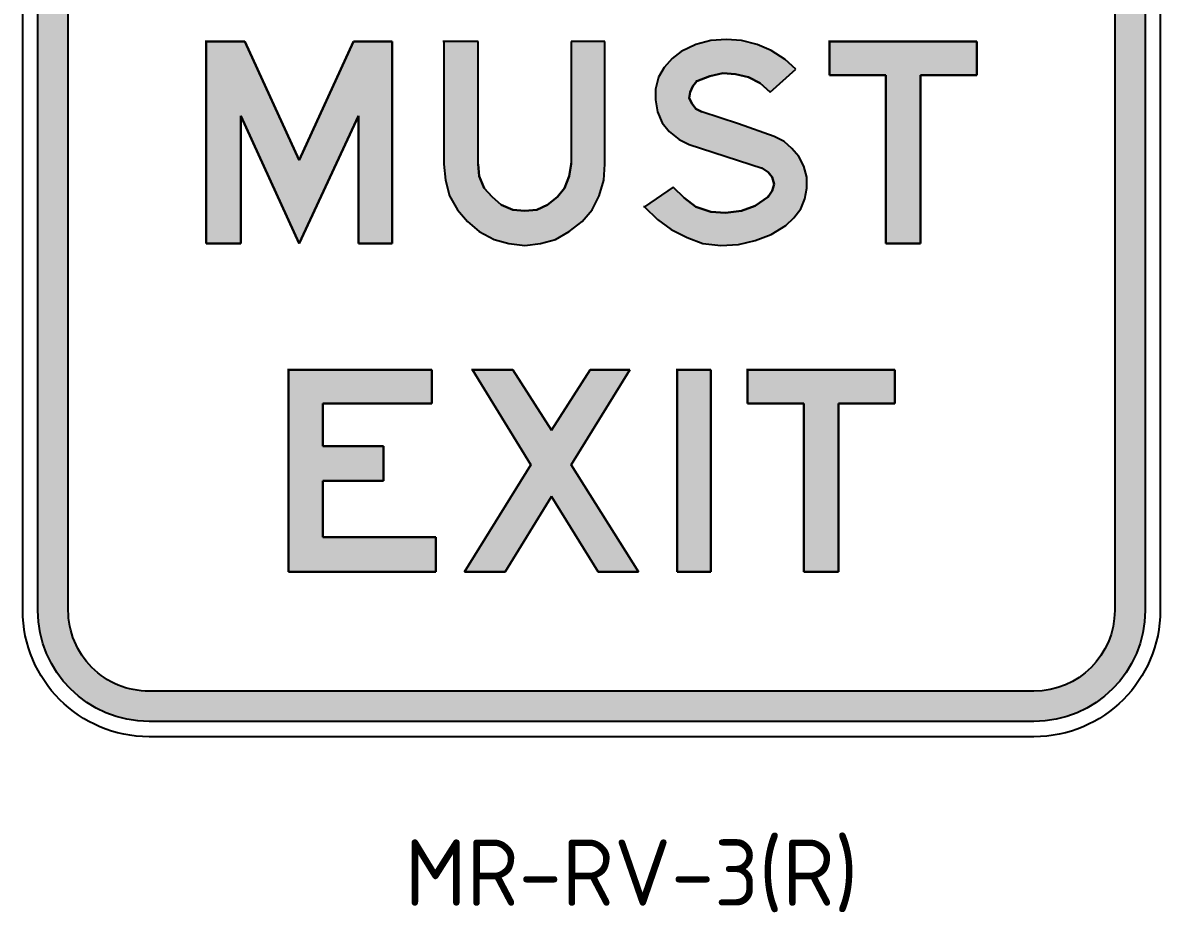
# Model space of a CAD drawing. Extents: x 252.2 to 312.2, y 154.1 to 243.4.
# Drawn here: x 252.2 to 312.2, y 154.1 to 201 of the extents above; entities that cross this region are included whole.
import ezdxf

# ---------------------------------------------------------------- set-up
doc = ezdxf.new("R2010")
doc.units = 0
doc.header["$MEASUREMENT"] = 0
doc.linetypes.add('CENTERX2', pattern=[101.60000000000001, 63.5, -12.7, 12.7, -12.7])
doc.layers.get('0').update_dxf_attribs({"linetype": 'CONTINUOUS'})
doc.layers.get('DEFPOINTS').update_dxf_attribs({"linetype": 'CONTINUOUS'})
for name, color, linetype in [('L35', 3, 'CONTINUOUS'), ('T35', 3, 'CONTINUOUS'), ('TBLK25', 1, 'CONTINUOUS')]:
    doc.layers.add(name, color=color, linetype=linetype)
doc.styles.add('ISO', font='iso3098b.shx')

msp = doc.modelspace()

# ---------------------------------------------------------------- hatches: boundary and pattern name
at = {"layer": 'TBLK25', "linetype": 'CENTERX2'}
h = msp.add_hatch(color=256, dxfattribs=at)
edge = h.paths.add_edge_path()
edge.add_line((311.4445465700984, 236.710814987695), (311.4445465700985, 170.044146987695))
edge.add_arc((305.5778805700984, 170.044146987695), 5.866666000000009, -89.99999999999937, 0, ccw=False)
edge.add_line((305.5778805700985, 164.177480987695), (258.9112125700985, 164.177480987695))
edge.add_arc((258.9112125700985, 170.044146987695), 5.866666000000009, 180, 270, ccw=False)
edge.add_line((253.0445465700985, 170.044146987695), (253.0445465700985, 236.710814987695))
edge.add_arc((258.9112125700985, 236.710814987695), 5.866666000000009, 90, 179.9999999999997, ccw=False)
edge.add_line((258.9112125700985, 242.577480987695), (305.5778805700984, 242.577480987695))
edge.add_arc((305.5778805700984, 236.710814987695), 5.866666000000038, 0, 89.99999999999937, ccw=False)
edge = h.paths.add_edge_path(flags=16)
edge.add_line((309.8445465700984, 236.710814987695), (309.8445465700984, 170.044146987695))
edge.add_arc((305.5778805700984, 170.044146987695), 4.266666000000043, -89.99999999999932, 0, ccw=False)
edge.add_line((305.5778805700984, 165.777480987695), (258.9112125700985, 165.777480987695))
edge.add_arc((258.9112125700985, 170.044146987695), 4.266666000000015, 180, 270, ccw=False)
edge.add_line((254.6445465700985, 170.044146987695), (254.6445465700985, 236.710814987695))
edge.add_arc((258.9112125700985, 236.710814987695), 4.266666000000015, 90, 180, ccw=False)
edge.add_line((258.9112125700985, 240.977480987695), (305.5778805700984, 240.977480987695))
edge.add_arc((305.5778805700983, 236.710814987695), 4.266666000000043, 0, 89.99999999999932, ccw=False)
h = msp.add_hatch(color=256, dxfattribs=at)
h.paths.add_polyline_path([(269.9598468730643, 196.1365237922989), (269.9598468730643, 189.4047632884308), (271.7341093314481, 189.4047632884308), (271.7341093314481, 200.0503380387339), (269.6989259233019, 200.0503380387339), (266.8287954759164, 193.788235244438), (263.9586650285307, 200.0503380387339), (261.9234816203846, 200.0503380387339), (261.9234816203846, 189.4047632884308), (263.7499282687209, 189.4047632884308), (263.7499282687209, 196.1365237922988), (266.8287954759164, 189.4047632884308)])
h.paths.add_polyline_path([(282.2753157018462, 191.1790257468147), (282.6406050315134, 191.9096044061491), (282.9015259812757, 192.7445514453885), (282.9537101712282, 193.5794984846284), (282.9537101712283, 200.0503380387339), (281.1794477128444, 200.0503380387339), (281.1794477128444, 193.5794984846277), (281.0750793329395, 192.9532882051987), (280.8141583831771, 192.3270779257689), (280.4488690535098, 191.8574202161967), (279.9270271539851, 191.439946696577), (279.353001064508, 191.1790257468147), (278.7267907850784, 191.1268415568622), (278.100580505649, 191.1790257468147), (277.4743702262194, 191.4399466965771), (277.0047125166469, 191.8574202161969), (276.5872389970273, 192.3270779257689), (276.3263180472651, 192.9532882051985), (276.2741338573126, 193.5794984846279), (276.2741338573126, 200.0503380387339), (274.4476872089763, 200.0503380387339), (274.4476872089763, 193.579498484628), (274.5520555888813, 192.744551445389), (274.7607923486912, 191.9096044061492), (275.1782658683109, 191.1790257468145), (275.7001077678356, 190.5528154673851), (276.3263180472651, 190.0309735678603), (277.109080896552, 189.6135000482407), (277.8918437458387, 189.4047632884309), (278.7267907850784, 189.3003949085259), (279.561737824318, 189.4047632884309), (280.3445006736048, 189.6135000482407), (281.0750793329394, 190.0309735678604), (281.7534738023216, 190.5528154673851)])
h.paths.add_polyline_path([(293.2861797818164, 191.2312099367671), (293.4949165416263, 191.7530518362917), (293.5992849215312, 192.3270779257687), (293.5992849215312, 192.9011040152463), (293.4427323516738, 193.4751301047234), (293.1818114019115, 193.996972004248), (292.8165220722441, 194.4144455238678), (292.3990485526248, 194.7797348535347), (291.8772066530998, 195.0406558032971), (289.9985758148124, 195.7190502726788), (288.0677607865696, 196.345260552109), (287.7546556468552, 196.5018131219663), (287.5459188870452, 196.7627340717287), (287.3893663171878, 197.0758392114433), (287.4415505071403, 197.3889443511581), (287.5981030769976, 197.7020494908728), (287.8068398368075, 197.9629704406352), (288.4852343061897, 198.2238913903976), (289.1636287755716, 198.380443960255), (289.8420232449539, 198.3282597703024), (290.5204177143358, 198.1717072004451), (291.1466279937654, 197.8586020607302), (291.66846989329, 197.3889443511581), (293.0252588320541, 198.5891807200648), (292.4512327425769, 199.1110226195894), (291.7206540832426, 199.5806803291615), (290.9900754239081, 199.8937854688765), (290.1551283846686, 200.1025222286864), (289.3723655353816, 200.1547064186388), (288.5374184961419, 200.1025222286863), (287.7546556468552, 199.8937854688765), (286.9718927975681, 199.5284961392092), (286.5022350879958, 199.1632068095418), (286.0847615683759, 198.6935490999695), (285.7716564286614, 198.1717072004451), (285.615103858804, 197.5454969210156), (285.615103858804, 196.9714708315383), (285.7194722387089, 196.3452605521089), (285.9803931884713, 195.7712344626315), (286.3456825181386, 195.3015767530594), (286.8675244176629, 194.8841032334398), (287.3893663171879, 194.6231822836773), (291.2509963736704, 193.3707617248182), (291.564101513385, 193.1620249650084), (291.7728382731949, 192.9011040152461), (291.8772066530999, 192.5358146855788), (291.772838273195, 192.1705253559117), (291.5641015133851, 191.8574202161967), (290.885707044003, 191.3877625066245), (290.1551283846686, 191.1268415568622), (289.3201813454292, 191.0224731769573), (288.537418496142, 191.0746573669098), (287.7546556468551, 191.335578316672), (287.1284453674259, 191.8052360262442), (286.5544192779483, 192.3792621157214), (285.0410777693269, 191.3355783166721), (285.7194722387085, 190.6571838472902), (286.4500508980432, 190.1353419477654), (287.2849979372827, 189.7178684281458), (288.1199449765223, 189.4047632884309), (289.0592603956665, 189.3003949085259), (289.998575814811, 189.3525790984784), (290.885707044003, 189.5613158582883), (291.7206540832424, 189.874420998003), (292.5034169325295, 190.3440787075753), (292.9208904521492, 190.7615522271949)])
h.paths.add_polyline_path([(299.6004667660648, 198.27607558035), (302.5749655933553, 198.27607558035), (302.5749655933554, 200.0503380387339), (294.799521290438, 200.0503380387339), (294.799521290438, 198.27607558035), (297.7740201177285, 198.27607558035), (297.7740201177285, 189.4047632884308), (299.6004667660648, 189.4047632884308)])
h = msp.add_hatch(color=256, dxfattribs=at)
h.paths.add_polyline_path([(271.264451621876, 178.7070043481754), (268.0812160347755, 178.7070043481754), (268.0812160347755, 180.9509245161314), (273.8214769295467, 180.9509245161314), (273.8214769295467, 182.7251869745153), (266.2547693864392, 182.7251869745152), (266.2547693864392, 172.0796122242122), (274.0302136893566, 172.0796122242122), (274.0302136893566, 173.9060588725485), (268.0812160347754, 173.9060588725485), (268.0812160347755, 176.8805576998391), (271.2644516218759, 176.880557699839)])
h.paths.add_polyline_path([(281.1794477128444, 177.7155047390785), (284.2583149200399, 182.7251869745152), (282.1709473219412, 182.7251869745152), (280.1357639137951, 179.5419513874148), (278.1005805056489, 182.7251869745152), (275.9610287175978, 182.7251869745153), (279.0398959247933, 177.7155047390785), (275.543555197978, 172.0796122242122), (277.6831069860293, 172.0796122242122), (280.1357639137951, 176.0456106605996), (282.5884208415609, 172.0796122242122), (284.727972629612, 172.0796122242122)])
h.paths.add_polyline_path([(288.537418496142, 182.7251869745152), (286.7631560377582, 182.7251869745152), (286.7631560377582, 172.0796122242122), (288.537418496142, 172.0796122242122)])
h.paths.add_polyline_path([(295.2691790000101, 180.9509245161314), (298.2436778273007, 180.9509245161314), (298.2436778273006, 182.7251869745152), (290.4682335243833, 182.7251869745152), (290.4682335243833, 180.9509245161314), (293.4427323516738, 180.9509245161314), (293.4427323516738, 172.0796122242122), (295.2691790000101, 172.0796122242122)])

# ---------------------------------------------------------------- linework, layer by layer
at = {"color": 3}
for p, q in [((261.9234816203846, 200.0503380387339), (261.8712974304321, 200.0503380387339)), ((261.9234816203846, 200.0503380387339), (263.9586650285307, 200.0503380387339)), ((261.9234816203846, 189.4047632884308), (261.9234816203846, 200.0503380387339)), ((263.9586650285307, 200.0503380387339), (266.8287954759163, 193.7882352444379)), ((266.8287954759163, 193.7882352444379), (269.6989259233019, 200.0503380387339)), ((269.6989259233019, 200.0503380387339), (271.7341093314481, 200.0503380387339)), ((271.7341093314481, 200.0503380387339), (271.7341093314481, 189.4047632884308)), ((274.4476872089763, 200.0503380387339), (274.3955030190239, 200.0503380387339)), ((274.4476872089763, 200.0503380387339), (274.4476872089763, 193.5794984846281)), ((276.2741338573126, 200.0503380387339), (274.4476872089763, 200.0503380387339)), ((276.2741338573126, 193.5794984846281), (276.2741338573126, 200.0503380387339)), ((282.9537101712282, 200.0503380387339), (281.1794477128444, 200.0503380387339)), ((281.1794477128444, 200.0503380387339), (281.1794477128444, 193.5794984846281)), ((282.9537101712282, 193.5794984846281), (282.9537101712282, 200.0503380387339)), ((287.754655646855, 199.8937854688764), (286.9718927975681, 199.5284961392092)), ((288.537418496142, 200.1025222286863), (287.754655646855, 199.8937854688764)), ((289.3723655353815, 200.1547064186388), (288.537418496142, 200.1025222286863)), ((290.1551283846685, 200.1025222286863), (289.3723655353815, 200.1547064186388)), ((290.9900754239079, 199.8937854688764), (290.1551283846685, 200.1025222286863)), ((291.7206540832424, 199.5806803291617), (290.9900754239079, 199.8937854688764)), ((294.799521290438, 200.0503380387339), (294.7473371004855, 200.0503380387339)), ((294.799521290438, 200.0503380387339), (302.5749655933553, 200.0503380387339)), ((294.799521290438, 198.27607558035), (294.799521290438, 200.0503380387339)), ((302.5749655933553, 200.0503380387339), (302.5749655933553, 198.27607558035)), ((286.9718927975681, 199.5284961392092), (286.5022350879959, 199.1632068095419)), ((292.451232742577, 199.1110226195894), (291.7206540832424, 199.5806803291617)), ((286.0847615683762, 198.6935490999697), (285.7716564286613, 198.1717072004451)), ((286.5022350879959, 199.1632068095419), (286.0847615683762, 198.6935490999697)), ((293.0252588320541, 198.5891807200648), (292.451232742577, 199.1110226195894)), ((285.7716564286613, 198.1717072004451), (285.615103858804, 197.5454969210155)), ((288.4852343061896, 198.2238913903975), (287.8068398368075, 197.9629704406352)), ((289.1636287755716, 198.3804439602549), (288.4852343061896, 198.2238913903975)), ((289.8420232449537, 198.3282597703025), (289.1636287755716, 198.3804439602549)), ((290.5204177143357, 198.1717072004451), (289.8420232449537, 198.3282597703025)), ((291.1466279937653, 197.8586020607303), (290.5204177143357, 198.1717072004451)), ((291.66846989329, 197.3889443511581), (293.0252588320541, 198.5891807200648)), ((297.7740201177285, 198.27607558035), (294.799521290438, 198.27607558035)), ((297.7740201177285, 189.4047632884308), (297.7740201177285, 198.27607558035)), ((302.5749655933553, 198.27607558035), (299.6004667660648, 198.27607558035)), ((299.6004667660648, 198.27607558035), (299.6004667660648, 189.4047632884308)), ((285.615103858804, 197.5454969210155), (285.615103858804, 196.9714708315384)), ((287.5981030769977, 197.7020494908729), (287.4415505071403, 197.3889443511581)), ((287.8068398368075, 197.9629704406352), (287.5981030769977, 197.7020494908729)), ((287.8068398368075, 197.9629704406352), (287.754655646855, 197.9629704406352)), ((291.66846989329, 197.3889443511581), (291.1466279937653, 197.8586020607303)), ((285.615103858804, 196.9714708315384), (285.7194722387089, 196.3452605521088)), ((287.4415505071403, 197.3889443511581), (287.3893663171878, 197.0758392114433)), ((287.3893663171878, 197.0758392114433), (287.5459188870452, 196.7627340717285)), ((285.7194722387089, 196.3452605521088), (285.9803931884712, 195.7712344626316)), ((287.5459188870452, 196.7627340717285), (287.754655646855, 196.5018131219662)), ((287.754655646855, 196.5018131219662), (288.0677607865699, 196.3452605521088)), ((288.0677607865699, 196.3452605521088), (288.0155765966174, 196.3452605521088)), ((288.0677607865699, 196.3452605521088), (288.0155765966174, 196.3452605521088)), ((289.9985758148111, 195.7190502726792), (288.0677607865699, 196.3452605521088)), ((266.8287954759163, 189.4047632884308), (263.7499282687209, 196.1365237922989)), ((263.7499282687209, 196.1365237922989), (263.7499282687209, 189.4047632884308)), ((269.9598468730643, 196.1365237922989), (266.8287954759163, 189.4047632884308)), ((269.9598468730643, 189.4047632884308), (269.9598468730643, 196.1365237922989)), ((285.9803931884712, 195.7712344626316), (286.3456825181385, 195.3015767530595)), ((291.8772066530998, 195.0406558032971), (289.9985758148111, 195.7190502726792)), ((286.3456825181385, 195.3015767530595), (286.8675244176632, 194.8841032334397)), ((292.3990485526245, 194.7797348535348), (291.8772066530998, 195.0406558032971)), ((286.8675244176632, 194.8841032334397), (287.3893663171878, 194.6231822836774)), ((287.3893663171878, 194.6231822836774), (291.2509963736703, 193.3707617248182)), ((292.8165220722443, 194.4144455238675), (292.3990485526245, 194.7797348535348)), ((293.1818114019115, 193.9969720042478), (292.8165220722443, 194.4144455238675)), ((293.4427323516738, 193.4751301047232), (293.1818114019115, 193.9969720042478)), ((274.4476872089763, 193.5794984846281), (274.5520555888813, 192.7445514453887)), ((276.2741338573126, 193.5794984846281), (276.3263180472651, 192.9532882051985)), ((281.0750793329395, 192.9532882051985), (281.1794477128444, 193.5794984846281)), ((281.1794477128444, 193.5794984846281), (281.1272635228919, 193.5794984846281)), ((281.1794477128444, 193.5794984846281), (281.1272635228919, 193.5794984846281)), ((282.9015259812758, 192.7445514453887), (282.9537101712282, 193.5794984846281)), ((291.2509963736703, 193.3707617248182), (291.1988121837178, 193.3707617248182)), ((291.2509963736703, 193.3707617248182), (291.1988121837178, 193.3707617248182)), ((291.5641015133851, 193.1620249650084), (291.2509963736703, 193.3707617248182)), ((293.5992849215312, 192.901104015246), (293.4427323516738, 193.4751301047232)), ((274.5520555888813, 192.7445514453887), (274.7607923486911, 191.9096044061492)), ((276.3263180472651, 192.9532882051985), (276.5872389970274, 192.3270779257689)), ((280.8141583831771, 192.3270779257689), (281.0750793329395, 192.9532882051985)), ((282.6406050315134, 191.9096044061492), (282.9015259812758, 192.7445514453887)), ((291.7728382731949, 192.901104015246), (291.5641015133851, 193.1620249650084)), ((291.8772066530998, 192.5358146855788), (291.7728382731949, 192.901104015246)), ((293.5992849215312, 192.3270779257689), (293.5992849215312, 192.901104015246)), ((276.5872389970274, 192.3270779257689), (277.0047125166471, 191.8574202161967)), ((280.4488690535099, 191.8574202161967), (280.8141583831771, 192.3270779257689)), ((286.5544192779483, 192.3792621157214), (285.0410777693269, 191.3355783166721)), ((286.5544192779483, 192.3792621157214), (287.1284453674255, 191.8052360262442)), ((291.5641015133851, 191.8574202161967), (291.7728382731949, 192.1705253559115)), ((291.7728382731949, 192.1705253559115), (291.8772066530998, 192.5358146855788)), ((293.4949165416263, 191.7530518362918), (293.5992849215312, 192.3270779257689)), ((274.7607923486911, 191.9096044061492), (275.1782658683109, 191.1790257468147)), ((277.0047125166471, 191.8574202161967), (277.4743702262193, 191.439946696577)), ((277.4743702262193, 191.439946696577), (278.1005805056489, 191.1790257468147)), ((279.3530010645081, 191.1790257468147), (279.9270271539852, 191.439946696577)), ((279.9270271539852, 191.439946696577), (280.4488690535099, 191.8574202161967)), ((282.2753157018462, 191.1790257468147), (282.6406050315134, 191.9096044061492)), ((287.1284453674255, 191.8052360262442), (287.754655646855, 191.3355783166721)), ((290.885707044003, 191.3877625066245), (291.5641015133851, 191.8574202161967)), ((291.5641015133851, 191.8574202161967), (291.5119173234326, 191.8574202161967)), ((293.2861797818164, 191.2312099367671), (293.4949165416263, 191.7530518362918)), ((275.1782658683109, 191.1790257468147), (275.7001077678355, 190.5528154673851)), ((278.1005805056489, 191.1790257468147), (278.7267907850785, 191.1268415568622)), ((278.7267907850785, 191.1268415568622), (279.3530010645081, 191.1790257468147)), ((281.7534738023215, 190.5528154673851), (282.2753157018462, 191.1790257468147)), ((285.0410777693269, 191.3355783166721), (284.9888935793744, 191.3355783166721)), ((285.0410777693269, 191.3355783166721), (285.7194722387089, 190.65718384729)), ((287.754655646855, 191.3355783166721), (288.537418496142, 191.0746573669097)), ((288.537418496142, 191.0746573669097), (289.320181345429, 191.0224731769573)), ((289.320181345429, 191.0224731769573), (290.1551283846685, 191.1268415568622)), ((290.1551283846685, 191.1268415568622), (290.885707044003, 191.3877625066245)), ((292.9208904521491, 190.761552227195), (293.2861797818164, 191.2312099367671)), ((275.7001077678355, 190.5528154673851), (276.3263180472651, 190.0309735678604)), ((281.0750793329395, 190.0309735678604), (281.7534738023215, 190.5528154673851)), ((285.7194722387089, 190.65718384729), (286.4500508980434, 190.1353419477654)), ((291.7206540832424, 189.874420998003), (292.5034169325294, 190.3440787075752)), ((292.5034169325294, 190.3440787075752), (292.9208904521491, 190.761552227195)), ((276.3263180472651, 190.0309735678604), (277.1090808965521, 189.6135000482407)), ((277.1090808965521, 189.6135000482407), (277.8918437458391, 189.4047632884308)), ((279.561737824318, 189.4047632884308), (280.344500673605, 189.6135000482407)), ((280.344500673605, 189.6135000482407), (281.0750793329395, 190.0309735678604)), ((286.4500508980434, 190.1353419477654), (287.2849979372829, 189.7178684281456)), ((287.2849979372829, 189.7178684281456), (288.1199449765223, 189.4047632884308)), ((290.885707044003, 189.5613158582883), (291.7206540832424, 189.874420998003)), ((263.7499282687209, 189.4047632884308), (261.9234816203846, 189.4047632884308)), ((271.7341093314481, 189.4047632884308), (269.9598468730643, 189.4047632884308)), ((277.8918437458391, 189.4047632884308), (278.7267907850785, 189.3003949085259)), ((278.7267907850785, 189.3003949085259), (279.561737824318, 189.4047632884308)), ((288.1199449765223, 189.4047632884308), (289.0592603956667, 189.3003949085259)), ((289.0592603956667, 189.3003949085259), (289.9985758148111, 189.3525790984784)), ((289.9985758148111, 189.3525790984784), (290.885707044003, 189.5613158582883)), ((299.6004667660648, 189.4047632884308), (297.7740201177285, 189.4047632884308)), ((266.2547693864392, 182.7251869745152), (266.2025851964867, 182.7251869745152)), ((266.2547693864392, 182.7251869745152), (273.8214769295467, 182.7251869745152)), ((266.2547693864392, 172.0796122242122), (266.2547693864392, 182.7251869745152)), ((273.8214769295467, 182.7251869745152), (273.8214769295467, 180.9509245161314)), ((275.9610287175978, 182.7251869745152), (275.9088445276453, 182.7251869745152)), ((275.9610287175978, 182.7251869745152), (278.1005805056489, 182.7251869745152)), ((279.0398959247933, 177.7155047390785), (275.9610287175978, 182.7251869745152)), ((278.1005805056489, 182.7251869745152), (280.1357639137951, 179.5419513874148)), ((280.1357639137951, 179.5419513874148), (282.1709473219412, 182.7251869745152)), ((284.2583149200399, 182.7251869745152), (281.1794477128444, 177.7155047390785)), ((282.1709473219412, 182.7251869745152), (284.2583149200399, 182.7251869745152)), ((286.7631560377582, 182.7251869745152), (286.7109718478058, 182.7251869745152)), ((286.7631560377582, 182.7251869745152), (288.537418496142, 182.7251869745152)), ((286.7631560377582, 172.0796122242122), (286.7631560377582, 182.7251869745152)), ((288.537418496142, 182.7251869745152), (288.537418496142, 172.0796122242122)), ((290.4682335243833, 182.7251869745152), (290.4160493344308, 182.7251869745152)), ((290.4682335243833, 182.7251869745152), (298.2436778273006, 182.7251869745152)), ((290.4682335243833, 180.9509245161314), (290.4682335243833, 182.7251869745152)), ((298.2436778273006, 182.7251869745152), (298.2436778273006, 180.9509245161314)), ((273.8214769295467, 180.9509245161314), (268.0812160347755, 180.9509245161314)), ((268.0812160347755, 180.9509245161314), (268.0812160347755, 178.7070043481754)), ((293.4427323516738, 180.9509245161314), (290.4682335243833, 180.9509245161314)), ((293.4427323516738, 172.0796122242122), (293.4427323516738, 180.9509245161314)), ((298.2436778273006, 180.9509245161314), (295.2691790000101, 180.9509245161314)), ((295.2691790000101, 180.9509245161314), (295.2691790000101, 172.0796122242122)), ((268.0812160347755, 178.7070043481754), (271.2644516218759, 178.7070043481754)), ((271.2644516218759, 178.7070043481754), (271.2644516218759, 176.8805576998391)), ((275.5435551979781, 172.0796122242122), (279.0398959247933, 177.7155047390785)), ((281.1794477128444, 177.7155047390785), (284.7279726296121, 172.0796122242122)), ((271.2644516218759, 176.8805576998391), (268.0812160347755, 176.8805576998391)), ((268.0812160347755, 176.8805576998391), (268.0812160347755, 173.9060588725485)), ((280.1357639137951, 176.0456106605996), (277.6831069860292, 172.0796122242122)), ((282.5884208415609, 172.0796122242122), (280.1357639137951, 176.0456106605996)), ((268.0812160347755, 173.9060588725485), (274.0302136893566, 173.9060588725485)), ((274.0302136893566, 173.9060588725485), (274.0302136893566, 172.0796122242122)), ((274.0302136893566, 172.0796122242122), (266.2547693864392, 172.0796122242122)), ((277.6831069860292, 172.0796122242122), (275.5435551979781, 172.0796122242122)), ((284.7279726296121, 172.0796122242122), (282.5884208415609, 172.0796122242122)), ((288.537418496142, 172.0796122242122), (286.7631560377582, 172.0796122242122)), ((295.2691790000101, 172.0796122242122), (293.4427323516738, 172.0796122242122))]:
    msp.add_line(p, q, dxfattribs=at)
at = {"layer": 'DEFPOINTS', "color": 0, "linetype": 'BYBLOCK'}
for p in [(312.2445465700985, 200.0441476543617), (312.2445465700985, 200.0441476543617), (312.2445465700985, 189.377480987695), (312.2445465700985, 189.377480987695), (312.2445465700985, 182.7108143210284), (312.2445465700985, 182.7108143210284), (298.2270465700985, 163.377480987695), (298.2270465700985, 163.377480987695)]:
    msp.add_point(p, dxfattribs=at)
at = {"layer": 'L35'}
for points in [[(312.2445465700985, 236.710814987695), (312.2445465700985, 170.044146987695, -0.414213562373095), (305.5778805700985, 163.377480987695), (258.9112125700985, 163.377480987695, -0.414213562373095), (252.2445465700985, 170.044146987695), (252.2445465700985, 236.710814987695, -0.4142135623730952), (258.9112125700985, 243.377480987695), (305.5778805700984, 243.377480987695, -0.4142135623730945)], [(311.4445465700984, 236.710814987695), (311.4445465700985, 170.044146987695, -0.414213562373091), (305.5778805700985, 164.177480987695), (258.9112125700985, 164.177480987695, -0.4142135623730939), (253.0445465700985, 170.044146987695), (253.0445465700985, 236.710814987695, -0.4142135623730952), (258.9112125700985, 242.577480987695), (305.5778805700984, 242.577480987695, -0.4142135623730924)], [(309.8445465700984, 236.710814987695), (309.8445465700984, 170.044146987695, -0.4142135623730938), (305.5778805700984, 165.777480987695), (258.9112125700985, 165.777480987695, -0.4142135623730956), (254.6445465700985, 170.044146987695), (254.6445465700985, 236.710814987695, -0.4142135623730956), (258.9112125700985, 240.977480987695), (305.5778805700984, 240.977480987695, -0.4142135623730918)]]:
    msp.add_lwpolyline(points, format="xyb", close=True, dxfattribs=at)
at = {"layer": 'TBLK25', "linetype": 'CENTERX2'}
for points in [[(269.9598468730643, 196.1365237922989), (269.9598468730643, 189.4047632884308), (271.7341093314481, 189.4047632884308), (271.7341093314481, 200.0503380387339), (269.6989259233019, 200.0503380387339), (266.8287954759164, 193.788235244438), (263.9586650285307, 200.0503380387339), (261.9234816203846, 200.0503380387339), (261.9234816203846, 189.4047632884308), (263.7499282687209, 189.4047632884308), (263.7499282687209, 196.1365237922988), (266.8287954759164, 189.4047632884308)], [(282.2753157018462, 191.1790257468147), (282.6406050315134, 191.9096044061491), (282.9015259812757, 192.7445514453885), (282.9537101712282, 193.5794984846284), (282.9537101712283, 200.0503380387339), (281.1794477128444, 200.0503380387339), (281.1794477128444, 193.5794984846277), (281.0750793329395, 192.9532882051987), (280.8141583831771, 192.3270779257689), (280.4488690535098, 191.8574202161967), (279.9270271539851, 191.439946696577), (279.353001064508, 191.1790257468147), (278.7267907850784, 191.1268415568622), (278.100580505649, 191.1790257468147), (277.4743702262194, 191.4399466965771), (277.0047125166469, 191.8574202161969), (276.5872389970273, 192.3270779257689), (276.3263180472651, 192.9532882051985), (276.2741338573126, 193.5794984846279), (276.2741338573126, 200.0503380387339), (274.4476872089763, 200.0503380387339), (274.4476872089763, 193.579498484628), (274.5520555888813, 192.744551445389), (274.7607923486912, 191.9096044061492), (275.1782658683109, 191.1790257468145), (275.7001077678356, 190.5528154673851), (276.3263180472651, 190.0309735678603), (277.109080896552, 189.6135000482407), (277.8918437458387, 189.4047632884309), (278.7267907850784, 189.3003949085259), (279.561737824318, 189.4047632884309), (280.3445006736048, 189.6135000482407), (281.0750793329394, 190.0309735678604), (281.7534738023216, 190.5528154673851)], [(293.2861797818164, 191.2312099367671), (293.4949165416263, 191.7530518362917), (293.5992849215312, 192.3270779257687), (293.5992849215312, 192.9011040152463), (293.4427323516738, 193.4751301047234), (293.1818114019115, 193.996972004248), (292.8165220722441, 194.4144455238678), (292.3990485526248, 194.7797348535347), (291.8772066530998, 195.0406558032971), (289.9985758148124, 195.7190502726788), (288.0677607865696, 196.345260552109), (287.7546556468552, 196.5018131219663), (287.5459188870452, 196.7627340717287), (287.3893663171878, 197.0758392114433), (287.4415505071403, 197.3889443511581), (287.5981030769976, 197.7020494908728), (287.8068398368075, 197.9629704406352), (288.4852343061897, 198.2238913903976), (289.1636287755716, 198.380443960255), (289.8420232449539, 198.3282597703024), (290.5204177143358, 198.1717072004451), (291.1466279937654, 197.8586020607302), (291.66846989329, 197.3889443511581), (293.0252588320541, 198.5891807200648), (292.4512327425769, 199.1110226195894), (291.7206540832426, 199.5806803291615), (290.9900754239081, 199.8937854688765), (290.1551283846686, 200.1025222286864), (289.3723655353816, 200.1547064186388), (288.5374184961419, 200.1025222286863), (287.7546556468552, 199.8937854688765), (286.9718927975681, 199.5284961392092), (286.5022350879958, 199.1632068095418), (286.0847615683759, 198.6935490999695), (285.7716564286614, 198.1717072004451), (285.615103858804, 197.5454969210156), (285.615103858804, 196.9714708315383), (285.7194722387089, 196.3452605521089), (285.9803931884713, 195.7712344626315), (286.3456825181386, 195.3015767530594), (286.8675244176629, 194.8841032334398), (287.3893663171879, 194.6231822836773), (291.2509963736704, 193.3707617248182), (291.564101513385, 193.1620249650084), (291.7728382731949, 192.9011040152461), (291.8772066530999, 192.5358146855788), (291.772838273195, 192.1705253559117), (291.5641015133851, 191.8574202161967), (290.885707044003, 191.3877625066245), (290.1551283846686, 191.1268415568622), (289.3201813454292, 191.0224731769573), (288.537418496142, 191.0746573669098), (287.7546556468551, 191.335578316672), (287.1284453674259, 191.8052360262442), (286.5544192779483, 192.3792621157214), (285.0410777693269, 191.3355783166721), (285.7194722387085, 190.6571838472902), (286.4500508980432, 190.1353419477654), (287.2849979372827, 189.7178684281458), (288.1199449765223, 189.4047632884309), (289.0592603956665, 189.3003949085259), (289.998575814811, 189.3525790984784), (290.885707044003, 189.5613158582883), (291.7206540832424, 189.874420998003), (292.5034169325295, 190.3440787075753), (292.9208904521492, 190.7615522271949)], [(299.6004667660648, 198.27607558035), (302.5749655933553, 198.27607558035), (302.5749655933554, 200.0503380387339), (294.799521290438, 200.0503380387339), (294.799521290438, 198.27607558035), (297.7740201177285, 198.27607558035), (297.7740201177285, 189.4047632884308), (299.6004667660648, 189.4047632884308)], [(271.264451621876, 178.7070043481754), (268.0812160347755, 178.7070043481754), (268.0812160347755, 180.9509245161314), (273.8214769295467, 180.9509245161314), (273.8214769295467, 182.7251869745153), (266.2547693864392, 182.7251869745152), (266.2547693864392, 172.0796122242122), (274.0302136893566, 172.0796122242122), (274.0302136893566, 173.9060588725485), (268.0812160347754, 173.9060588725485), (268.0812160347755, 176.8805576998391), (271.2644516218759, 176.880557699839)], [(281.1794477128444, 177.7155047390785), (284.2583149200399, 182.7251869745152), (282.1709473219412, 182.7251869745152), (280.1357639137951, 179.5419513874148), (278.1005805056489, 182.7251869745152), (275.9610287175978, 182.7251869745153), (279.0398959247933, 177.7155047390785), (275.543555197978, 172.0796122242122), (277.6831069860293, 172.0796122242122), (280.1357639137951, 176.0456106605996), (282.5884208415609, 172.0796122242122), (284.727972629612, 172.0796122242122)], [(288.537418496142, 182.7251869745152), (286.7631560377582, 182.7251869745152), (286.7631560377582, 172.0796122242122), (288.537418496142, 172.0796122242122)], [(295.2691790000101, 180.9509245161314), (298.2436778273007, 180.9509245161314), (298.2436778273006, 182.7251869745152), (290.4682335243833, 182.7251869745152), (290.4682335243833, 180.9509245161314), (293.4427323516738, 180.9509245161314), (293.4427323516738, 172.0796122242122), (295.2691790000101, 172.0796122242122)]]:
    msp.add_lwpolyline(points, close=True, dxfattribs=at)

# ---------------------------------------------------------------- texts
at = {"layer": 'T35', "style": 'ISO'}
msp.add_text('MR-RV-3(R)', height=3.5, dxfattribs=at).set_placement((272.393411839962, 154.4595342072985))

doc.saveas('drawing.dxf')
